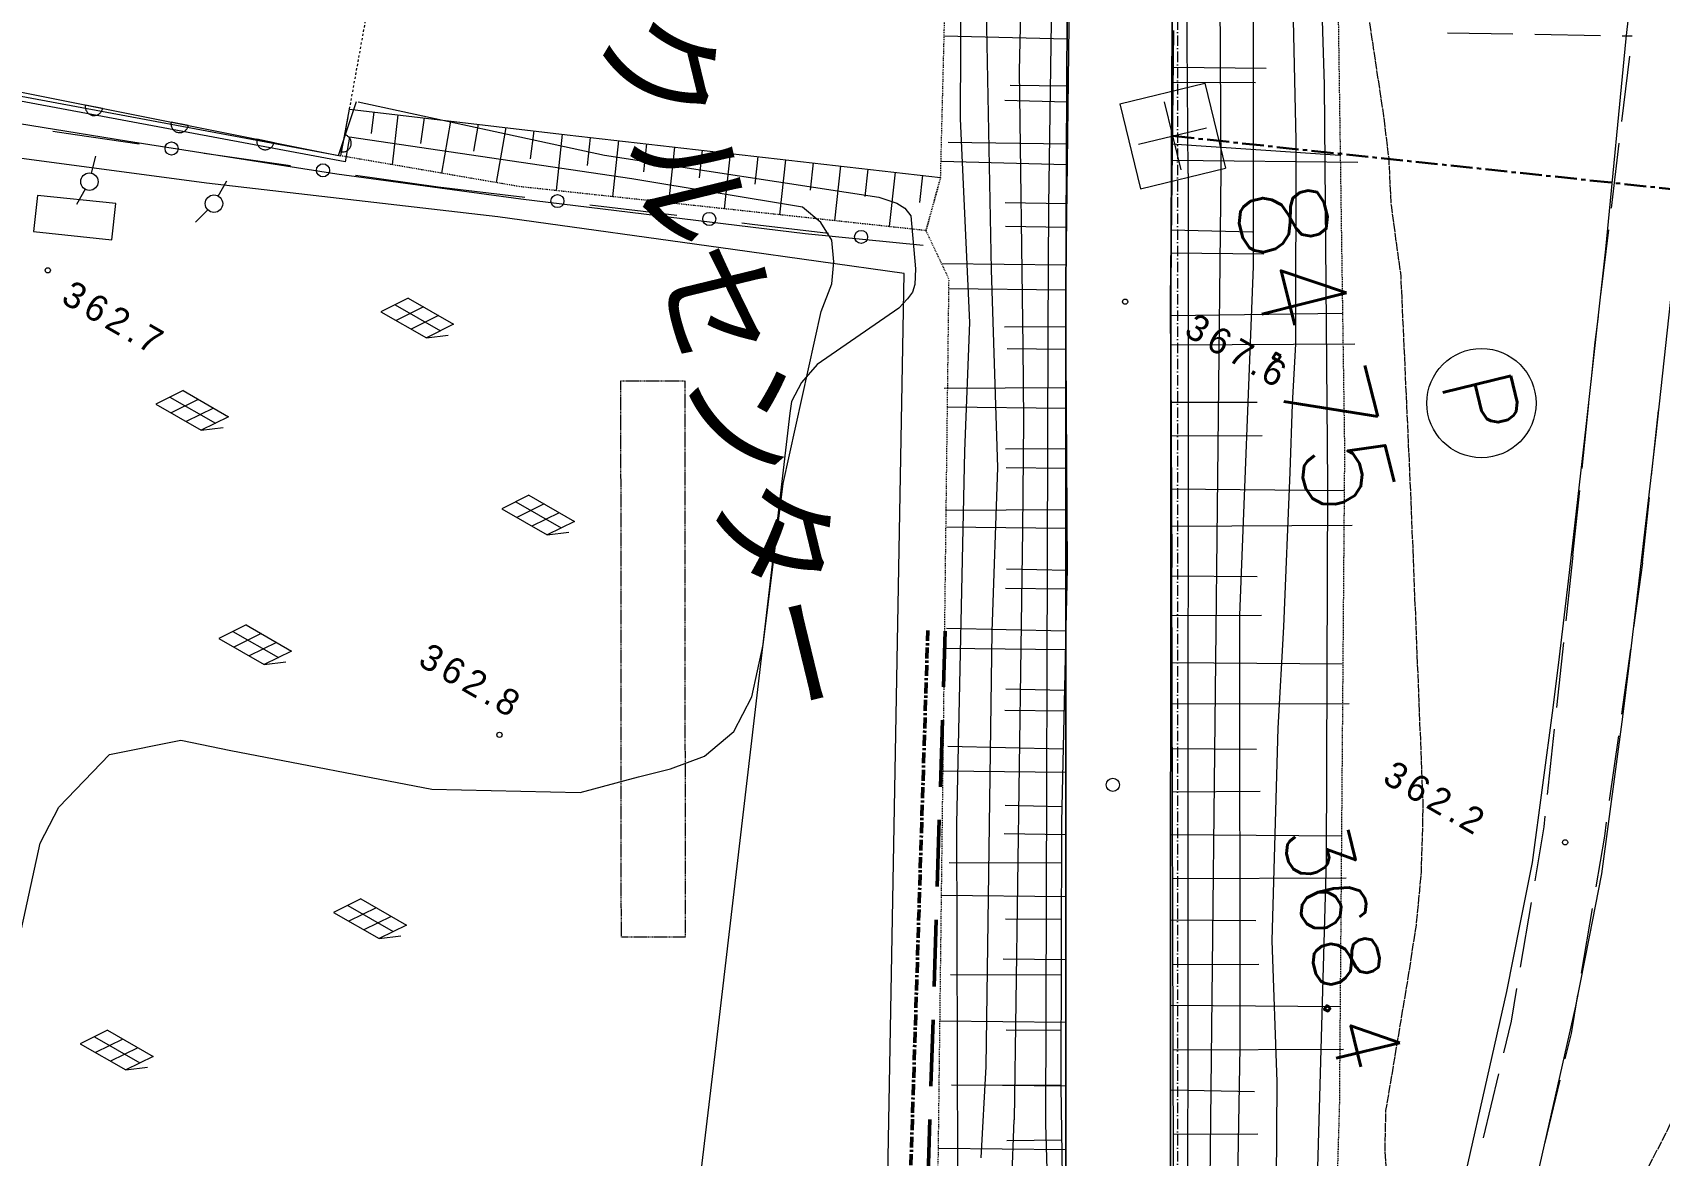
# Model space of a CAD drawing. Header units: millimetres. Extents: x 432273 to 1139245, y 170116 to 705940.
# Drawn here: x 698983 to 792047, y 526994 to 591240 of the extents above; entities that cross this region are included whole.
import ezdxf
from ezdxf.enums import TextEntityAlignment as Align

# ---------------------------------------------------------------- set-up
doc = ezdxf.new("R2010")
doc.units = ezdxf.units.MM
doc.header["$LTSCALE"] = 100
for name, pattern in [('53003', [0.75, 0.5, -0.25]), ('561019', [1, 0.5, -0.5]), ('56201', [2.5, 1.25, -1.25]), ('56301', [0.5, 0.25, -0.25]), ('57103', [5.5, 5, -0.5]), ('CENTER', [2, 1.25, -0.25, 0.25, -0.25]), ('DASHED', [19.05, 12.7, -6.35]), ('SXF_一点短鎖線', [9.25, 6, -1.5, 0.25, -1.5])]:
    doc.linetypes.add(name, pattern=pattern)
for name, color, linetype, lineweight in [('D-BGD', 7, 'Continuous', 13), ('D-BGD-数値図化', 7, 'Continuous', 13), ('D-BMK', 2, 'SXF_一点短鎖線', 13), ('S-SUV-ROW', 8, 'Continuous', 18), ('●予備設計_LP横断', 7, 'Continuous', 13)]:
    doc.layers.add(name, color=color, linetype=linetype, lineweight=lineweight)
doc.layers.add('★D-WORK', color=161, linetype='Continuous', lineweight=30, plot=False)
doc.styles.add('$VERT_BIGFONT', font='txt', dxfattribs={"height": 0.2, "bigfont": 'BIGFONT'})
doc.styles.add('BIGFONT', font='txt', dxfattribs={"height": 0.2, "bigfont": 'BIGFONT'})
doc.styles.add('Style-WORKING', font='WORKING.shx')
doc.linetypes.add('56111', pattern='A,1.25,[30,dgnlstyle-dm500.shx,S=0.004,R=0,X=0,Y=0],1.25', length=2.5)
doc.linetypes.add('56130', pattern='A,1,-0.375,[44,dgnlstyle-dm500.shx,S=0.0012,R=0,X=0,Y=0],-0.375', length=1.75)

# ---------------------------------------------------------------- blocks, each defined once
blk = doc.blocks.new('M4142_11')
at = {"layer": '●予備設計_LP横断', "linetype": 'Continuous', "lineweight": 15}
for p, q in [((-0.133, 0.482), (-0.399, 1.446)), ((0.004, -0.5), (0.012, -1.5))]:
    blk.add_line(p, q, dxfattribs=at)
blk.add_circle((0, 0), 0.5, dxfattribs=at)
blk = doc.blocks.new('M4142_10')
at = {"layer": '●予備設計_LP横断', "linetype": 'Continuous', "lineweight": 15}
for p, q in [((-0.004, 0.5), (-0.012, 1.5)), ((-0.128, -0.483), (-0.385, -1.45))]:
    blk.add_line(p, q, dxfattribs=at)
blk.add_circle((0, 0), 0.5, dxfattribs=at)
blk = doc.blocks.new('M7312')
at = {"layer": '●予備設計_LP横断', "linetype": 'Continuous', "lineweight": 20}
blk.add_circle((0, -0.001), 0.15, dxfattribs=at)
blk = doc.blocks.new('M6217')
at = {"layer": 'D-BGD-数値図化', "linetype": 'Continuous', "lineweight": 9}
for p, q in [((-1.033, 0.7), (-2, -0.75)), ((-1.5, 0), (1.5, 0)), ((-1.033, 0.7), (1.967, 0.7)), ((-0.033, 0.7), (-1, -0.75)), ((0.967, 0.7), (0, -0.75)), ((1.967, 0.7), (1, -0.75)), ((1, -0.75), (2, 0)), ((-2, -0.75), (1, -0.75))]:
    blk.add_line(p, q, dxfattribs=at)
blk = doc.blocks.new('21311212131313131')
at = {"layer": 'D-BGD', "linetype": 'Continuous'}
for p, q in [((2466510.8598, -1203145.1335, 362761.9804), (2462773.4054, -1202837.67, 362755.9804)), ((2471493.9723, -1203555.3771, 362769.9804), (2467756.5179, -1203247.9137, 362763.9804)), ((2471493.9723, -1203555.3771, 362769.9804), (2475215.6579, -1203997.8529, 362883.9804)), ((2476456.5399, -1204144.7601, 362921.9804), (2480179.1027, -1204587.7161, 363035.9804)), ((2441376.7439, -1205352.0183, 362627.9804), (2441374.6595, -1204783.1382, 362619.9804)), ((2446271.702, -1205269.388, 362655.9804), (2442540.1696, -1204899.0443, 362628.9804)), ((2481419.9847, -1204734.6233, 363073.9804), (2485141.6703, -1205177.0991, 363186.9804)), ((2451246.7861, -1205763.0195, 362692.9804), (2447515.2537, -1205392.6758, 362664.9804)), ((2456222.3504, -1206255.7739, 362729.9804), (2452490.818, -1205885.4302, 362701.9804)), ((2491331.7711, -1206031.4858, 363286.9804), (2495040.6072, -1206578.6511, 363318.9804)), ((2441393.2933, -1210351.026, 362701.9804), (2441380.3434, -1206601.1908, 362646.9804)), ((2466183.3833, -1207131.5608, 362761.9804), (2462446.5755, -1206818.7511, 362755.9804)), ((2471166.2461, -1207548.5079, 362769.9804), (2467429.4383, -1207235.6983, 362763.9804)), ((2471166.2461, -1207548.5079, 362769.9804), (2474900.8835, -1207871.5298, 362884.9804)), ((2501190.9172, -1207672.3236, 363312.9804), (2504855.1605, -1208467.5463, 363261.9804)), ((2476145.0178, -1207979.176, 362923.9804), (2479879.6552, -1208302.1979, 363038.9804)), ((2481124.2697, -1208408.9669, 363076.9804), (2484858.9071, -1208731.9887, 363192.9804)), ((2491054.2833, -1209528.8414, 363288.9804), (2494764.56, -1210073.3752, 363321.9804)), ((2441409.3625, -1215350.9108, 362775.9804), (2441397.2898, -1211601.5558, 362720.9804)), ((2500909.5687, -1211189.2265, 363307.9804), (2504574.209, -1211985.8066, 363256.9804)), ((2449019.4972, -1230948.1468), (2448914.4289, -1220311.0726)), ((2459586.3984, -1230804.6631), (2459311.9811, -1220268.6874)), ((2467838.1997, -1230628.0159), (2467710.2238, -1220708.4703)), ((2469961.1558, -1230533.192), (2469691.99, -1220216.6985)), ((2477755.8587, -1230423.0198), (2477628.8767, -1220580.506)), ((2480129.1724, -1230285.3478), (2479897.2071, -1220171.6254)), ((2487596.5006, -1230219.6156), (2487470.5046, -1220453.5354)), ((2490112.7934, -1230061.9629), (2489874.1705, -1220127.0019)), ((2497360.7234, -1230017.7909), (2497235.7059, -1220327.5508)), ((2499908.8813, -1229827.1183), (2499681.144, -1220080.5227)), ((2448097.2671, -1230998.4618), (2448537.6774, -1221334.6841)), ((2457919.9471, -1230833.0244), (2457572.6532, -1221015.0862)), ((2454324.4608, -1230899.5824), (2454275.8963, -1225594.6188)), ((2464800.5081, -1230672.1607), (2464668.0057, -1225458.051)), ((2472797.0292, -1230525.5179), (2472733.2897, -1225585.003)), ((2475067.5093, -1230410.1021), (2474949.2214, -1225294.977)), ((2482676.1796, -1230321.3177), (2482612.9351, -1225419.1692)), ((2485150.1149, -1230172.5027), (2485023.6962, -1225155.5299)), ((2492478.612, -1230118.7032), (2492415.8586, -1225254.6231)), ((2495035.5835, -1229940.987), (2494914.6077, -1225018.1969)), ((2502204.5757, -1229917.6694), (2502194.6666, -1225113.7287)), ((2504737.4887, -1229711.5853), (2504621.9557, -1224882.9778)), ((2443700.9601, -1231000.681), (2443653.2278, -1225673.3722)), ((2444565.8205, -1231056.8735), (2444486.6241, -1226268.8293)), ((2453008.6347, -1230917.2255), (2453024.6596, -1226257.7486)), ((2462879.0734, -1230730.5202), (2462760.2559, -1225796.1492)), ((2433840.6374, -1228562.3123, 365999.9802), (2449604.943, -1228146.0766, 365999.9802)), ((2444584.5247, -1229170.0994), (2449417.1459, -1227889.3643)), ((2450697.881, -1232721.9854), (2449417.1459, -1227889.3643)), ((2445865.2598, -1234002.7205), (2444584.5247, -1229170.0994)), ((2448153.6557, -1232879.6338), (2447128.75, -1229012.451)), ((2449772.332, -1230008.1912, 366999.9802), (2431917.0622, -1230512.1365, 366999.9802)), ((2445707.6115, -1231458.4952), (2449574.7942, -1230433.5896)), ((2445865.2598, -1234002.7205), (2450697.881, -1232721.9854)), ((2505771.4243, -1235844.8227), (2505834.526, -1243129.5846)), ((2459981.0591, -1236791.4891), (2460009.9653, -1240157.8829)), ((2462175.9148, -1236736.8128), (2462367.9725, -1243716.3836)), ((2463367.5798, -1236721.4764), (2463425.7861, -1243496.6567)), ((2465670.086, -1236643.1849), (2465759.7442, -1240123.7826)), ((2466795.3841, -1236650.6103), (2466824.7865, -1240058.8545)), ((2469150.6837, -1236553.5268), (2469330.8322, -1243492.3769)), ((2470223.1885, -1236579.7441), (2470282.5917, -1243437.5408)), ((2472622.5097, -1236459.0667), (2472614.0155, -1239931.5336)), ((2473692.6524, -1236508.0167), (2473722.5345, -1239957.7507)), ((2476086.205, -1236462.759), (2476078.1795, -1243287.1952)), ((2477162.1164, -1236436.2893), (2477222.2416, -1243377.4285)), ((2479491.6364, -1236468.7566), (2479492.1051, -1239820.7259)), ((2480673.7446, -1236363.6901), (2480703.9899, -1239855.3486)), ((2482838.8038, -1236477.0595), (2482835.1307, -1243064.4703)), ((2484185.3729, -1236291.091), (2484246.2288, -1243316.5857)), ((2486141.2809, -1236483.698), (2486137.139, -1239719.1395)), ((2487739.6778, -1236217.6096), (2487770.2906, -1239751.7021)), ((2489378.3868, -1236443.1495), (2489493.0972, -1242855.9598)), ((2491293.9827, -1236144.1282), (2491355.5782, -1243255.0034)), ((2492585.2081, -1236374.6216), (2492649.7662, -1239567.8694)), ((2494891.483, -1236069.7537), (2494922.4679, -1239646.7959)), ((2495773.6539, -1236318.8352), (2495886.8912, -1242651.0365)), ((2498488.9832, -1235995.3793), (2498551.3273, -1243192.6728)), ((2498939.7545, -1236262.2165), (2498997.2054, -1239405.972)), ((2502083.51, -1236204.7656), (2502195.2742, -1242456.3578)), ((2502130.2038, -1235920.101), (2502161.5652, -1239540.6148)), ((2505206.5847, -1236101.7922), (2505323.1317, -1239220.8971)), ((2442239.7012, -1237096.3522), (2442210.3231, -1244127.3196)), ((2444919.2894, -1236980.2186), (2444943.7677, -1240288.3298)), ((2445827.6406, -1237036.9136), (2445812.7961, -1240589.6118)), ((2448227.4005, -1236955.7403), (2448291.2126, -1243773.9015)), ((2449415.58, -1236977.4749), (2449385.58, -1244157.3005)), ((2451643.268, -1236921.8494), (2451669.0281, -1240435.8692)), ((2453005.0317, -1236918.0112), (2453011.9138, -1240387.0435)), ((2455157.2877, -1236896.0893), (2455221.5493, -1243942.5043)), ((2456594.4833, -1236858.5475), (2456652.012, -1243554.8509)), ((2458681.7436, -1236830.4407), (2458775.3715, -1240324.6119)), ((2450190.9416, -1245199.8462), (2451746.153, -1245344.4345)), ((2450045.9364, -1246759.5421), (2453165.3283, -1247049.5525)), ((2449900.0949, -1248328.2329), (2451464.6947, -1248469.1447)), ((2449754.2535, -1249896.9238), (2452893.2605, -1250170.5605)), ((2449607.5685, -1251474.6874), (2451181.6108, -1251611.9014)), ((2449460.8836, -1253052.451), (2452618.0457, -1253327.6704)), ((2449313.3486, -1254639.3575), (2450896.505, -1254777.3481)), ((2449165.8137, -1256226.2639), (2452341.2771, -1256503.0071)), ((2449017.4221, -1257822.3844), (2450609.7632, -1257961.1578)), ((2448869.0305, -1259418.505), (2452062.9316, -1259696.855)), ((2452278.8194, -1264184.9394, 364260.9803), (2452760.7981, -1259210.3163, 364409.9803)), ((2448719.7773, -1261023.8931), (2450321.3641, -1261163.4722)), ((2448570.5241, -1262629.2812), (2451782.97, -1262909.2475)), ((2448420.3502, -1264244.5727), (2450030.9489, -1264384.9326)), ((2448269.0193, -1265859.7541), (2451501.2822, -1266141.4474)), ((2448112.1736, -1267474.6533), (2449710.3909, -1267664.1587)), ((2451435.9152, -1272890.5506, 363999.9803), (2451917.8939, -1267915.9275, 364148.9803)), ((2447955.3279, -1269089.5525), (2451115.934, -1269565.8806)), ((2447801.2431, -1270676.0253), (2449339.9856, -1270907.9258)), ((2447647.1582, -1272262.4981), (2450641.5221, -1272713.7721)), ((2450850.302, -1277631.7344, 363951.9803), (2451435.9152, -1272890.5506, 363999.9803)), ((2447501.1684, -1273765.6246), (2448964.6178, -1273947.8731)), ((2447355.1785, -1275268.7511), (2450214.6122, -1275546.4712)), ((2447220.3744, -1276656.7071), (2448447.6116, -1276783.8586)), ((2449778.6188, -1286315.8469, 363864.9803), (2450390.347, -1281354.1116, 363914.9803))]:
    blk.add_line(p, q, dxfattribs=at)
at = {"layer": 'D-BGD', "linetype": '56201'}
blk.add_line((2447085.5704, -1278044.6631), (2437217.6211, -1276471.9686), dxfattribs=at)
at = {"layer": 'D-BGD', "linetype": 'Continuous', "flags": 128}
for points, elevation in [([(2358657.0594, -1218673.0944), (2359907.9323, -1218793.4456), (2374600.0084, -1219421.6265), (2384411.7092, -1218683.4519), (2395645.0814, -1216770.6674), (2413420.6652, -1215402.2714), (2416612.0525, -1215772.1895), (2422064.9209, -1217435.9885), (2423512.2108, -1218613.6219), (2424221.6992, -1219666.6647), (2425233.2255, -1221790.2447), (2426534.3228, -1222747.6221), (2431644.1744, -1222999.2398), (2444542.4304, -1222345.5866), (2467375.3862, -1221676.615), (2488895.9133, -1221303.8051), (2511894.4015, -1221465.3369)], 362999.9804), ([(2521731.871, -1223556.0237), (2501613.974, -1223830.2565), (2493535.4189, -1224295.0986), (2481395.2874, -1224203.2185), (2475585.8334, -1224002.967), (2466740.9178, -1223812.2868), (2462845.6017, -1223766.1157), (2459380.0937, -1223642.8671), (2447742.4363, -1223865.9613), (2433997.9825, -1224457.6679), (2422158.3231, -1224841.5077), (2417591.4183, -1225212.0304), (2407636.4625, -1225530.9104), (2395760.8824, -1225605.5163), (2379172.907, -1226520.4963), (2373115.9762, -1226993.054), (2368897.1552, -1227077.5946), (2359483.7334, -1227323.5581), (2358657.0594, -1227348.3313)], 363999.9803), ([(2522610.0062, -1225908.6907), (2499690.3873, -1225996.6817), (2474972.4705, -1226533.2456), (2455007.6629, -1226169.641), (2437226.8229, -1226537.626), (2423212.9088, -1227250.8689), (2414813.9193, -1227403.4887), (2399777.8171, -1227853.5578), (2384096.1629, -1228237.5173), (2374051.5977, -1228859.6136), (2364933.4404, -1229228.4547), (2358657.0594, -1229369.2731)], 364999.9803), ([(2449604.943, -1228146.0766), (2512615.0099, -1227518.9752)], 365999.9802), ([(2449772.332, -1230008.1912), (2499459.5651, -1228986.0459), (2507043.8392, -1228851.4161)], 366999.9802), ([(2358657.0594, -1257434.2488), (2358883.0058, -1257488.4433), (2363666.2552, -1254985.92), (2364292.9544, -1248216.2993), (2364580.1369, -1244903.237), (2364757.1441, -1243863.5191), (2365081.6103, -1242841.8236), (2365767.0011, -1242114.615), (2367495.7859, -1241718.0511), (2379966.6338, -1240980.9038), (2401301.6748, -1241346.7601), (2419492.4065, -1241244.2065), (2436666.7125, -1241913.3682), (2455513.3578, -1241154.112), (2466807.6847, -1240560.6597), (2476199.2309, -1240685.7736), (2501095.1879, -1240523.7048), (2506318.34, -1240689.1424)], 364999.9803), ([(2504317.9244, -1237035.7942), (2509488.1626, -1236783.5117), (2510892.8111, -1236931.1477), (2511794.6881, -1237324.5455), (2512643.744, -1237814.4312), (2512983.6261, -1238613.836), (2513516.2049, -1239910.9033), (2513815.4037, -1242631.8019), (2514558.2884, -1244758.8025), (2520555.0488, -1244544.0151), (2521063.399, -1241480.8525), (2522069.0318, -1238944.1496), (2522197.2287, -1238457.9907), (2522982.9136, -1237224.7879), (2524419.5819, -1236368.4784), (2526643.6167, -1236000.2047)], 366999.9802), ([(2367992.8916, -1238440.1059), (2442560.1503, -1238020.1164), (2451766.1215, -1237949.0163), (2458972.2052, -1237851.3192), (2504317.9244, -1237035.7942)], 366999.9802), ([(2526779.7177, -1238125.6404), (2523937.8968, -1239112.2072), (2522575.4287, -1241028.3309), (2522232.1412, -1242459.257), (2522134.6278, -1244332.5393), (2521260.029, -1252783.6718), (2520798.3627, -1255170.1272), (2514800.2383, -1255337.4263), (2512775.3635, -1245227.1915), (2511495.6299, -1240836.3135), (2510714.502, -1239712.1316), (2510156.2416, -1239344.9569), (2509238.7239, -1239107.1624), (2507702.6482, -1238895.5585), (2504117.5074, -1238824.2423)], 365999.9802), ([(2368740.0435, -1240019.9441), (2374036.951, -1239707.0406), (2375608.7455, -1239680.5497), (2379180.0497, -1239666.7686), (2413668.1345, -1239615.3553), (2420559.7728, -1239621.4084), (2425451.9913, -1239660.4024), (2433138.1263, -1239770.7815), (2444120.4183, -1239793.1361), (2459856.0138, -1239258.5801), (2464105.7785, -1239136.2574), (2470356.4361, -1239061.6028), (2504117.5074, -1238824.2423)], 365999.9802), ([(2506927.8337, -1241999.8148), (2487244.8366, -1242468.8065), (2465927.1361, -1242454.4545), (2458552.7642, -1242324.3598), (2446905.6598, -1243089.5008), (2426252.4713, -1243425.2469)], 363999.9803), ([(2496309.1209, -1296201.7744), (2489442.0862, -1294874.2054), (2487370.3038, -1293846.058), (2484281.8814, -1291011.8819), (2483381.1407, -1286947.0428), (2483906.7663, -1284068.9033), (2485886.0753, -1272535.6464), (2485906.8766, -1264034.3674), (2484932.8369, -1260724.0084), (2484439.0484, -1258902.0979), (2483673.2627, -1256981.4478), (2482229.0175, -1255325.525), (2480217.3433, -1254341.6835), (2477245.9299, -1253749.0358), (2467990.0503, -1252793.0004), (2458101.7895, -1250828.4138), (2456511.8462, -1250248.7293), (2455242.761, -1250174.1657), (2454010.0634, -1250312.1883), (2453010.2836, -1250949.3715), (2452157.2485, -1252020.3), (2450730.0789, -1261814.0098), (2448693.1363, -1278006.9738), (2450116.0072, -1278242.1081), (2446840.6448, -1298007.1778)], 362999.9804)]:
    blk.add_lwpolyline(points, dxfattribs=dict(at, elevation=elevation))
at = {"layer": 'D-BGD', "linetype": '57103', "elevation": 362499.9804, "flags": 128}
for points in [[(2466867.5543, -1182897.2336), (2469613.2029, -1184264.6395), (2470738.9297, -1184823.9024), (2472744.3615, -1185819.1471), (2474063.2565, -1186514.9385), (2475854.6546, -1187501.3168), (2478428.4461, -1189253.4578), (2479634.9638, -1190214.9207), (2481222.4392, -1191365.5534), (2486882.9227, -1193583.0635), (2488648.4594, -1194362.6178), (2490109.1813, -1195419.9201), (2503901.1319, -1201459.5973), (2507631.0085, -1203280.3034), (2513221.4013, -1206346.3931), (2514989.9798, -1207224.5159)], [(2358657.0594, -1213731.9476), (2359380.9263, -1213741.8627), (2361927.2073, -1213649.1818), (2371624.83, -1212513.3853), (2385627.1994, -1211677.5384), (2390736.9745, -1210933.8607), (2394356.7675, -1210158.8577), (2409550.3841, -1208159.0628), (2412422.1883, -1208181.8834), (2415825.7831, -1208345.3409), (2418395.756, -1208625.882), (2420958.4189, -1209198.8314), (2423824.0467, -1210601.1372), (2425909.9096, -1211815.9788), (2434202.1349, -1217870.5631), (2435845.632, -1218814.7362), (2437321.5258, -1219500.7114), (2440270.6763, -1219934.1067), (2446233.1585, -1218909.3674), (2448683.424, -1218558.9172), (2451337.5118, -1218371.3487), (2455370.7492, -1217730.3374), (2468210.2343, -1216888.3255), (2485636.422, -1215829.1339), (2489435.9226, -1215852.493), (2492496.0807, -1216081.0289), (2495806.4293, -1216525.1912), (2503141.61, -1217599.4436), (2505299.6232, -1217610.0011), (2512411.3606, -1216945.3581), (2515463.8365, -1217344.1144), (2527348.9191, -1220559.1611)]]:
    blk.add_lwpolyline(points, dxfattribs=at)
at = {"layer": 'D-BGD', "linetype": 'Continuous', "flags": 128}
for points in [[(2439544.956, -1200919.994), (2441857.0114, -1201132.3039), (2453932.1868, -1202055.0538), (2464133.8819, -1202957.7046), (2473021.0717, -1203791.7081), (2477380.3632, -1204225.2611), (2480328.45, -1204518.9893), (2489337.8735, -1205531.6318), (2492964.4428, -1206172.8459), (2496937.3692, -1206874.8444), (2512285.3207, -1210007.628)], [(2511545.476, -1213939.3153), (2496189.5468, -1210804.4445), (2492309.0937, -1210118.8682), (2488765.6626, -1209492.3861), (2479906.413, -1208496.9721), (2476972.6105, -1208204.2234), (2472636.0611, -1207772.8599), (2463770.2561, -1206941.443), (2453603.3529, -1206041.8781), (2441521.9541, -1205118.0013), (2435072.3947, -1204525.1508), (2430336.4815, -1204146.4898), (2426721.9715, -1204022.6147), (2421090.2928, -1203795.4198)], [(2510807.5416, -1229739.8477), (2457201.726, -1230847.8699), (2441034.3739, -1231115.2852)], [(2441034.3739, -1231115.2852), (2457201.726, -1230847.8699), (2510807.5416, -1229739.8477)], [(2365981.9522, -1259137.916), (2365034.3823, -1258144.9249), (2364480.1786, -1257368.4173), (2363989.5659, -1256602.7809), (2363342.9416, -1254991.3323), (2363300.26, -1254719.4384), (2362907.4495, -1252204.942), (2363146.3249, -1245875.1139), (2363145.2679, -1245783.3322), (2363111.2929, -1240122.6832), (2363590.3494, -1238891.4863), (2363874.1763, -1238612.5092), (2364040.029, -1238449.0746), (2364492.4052, -1238174.5846), (2367026.3351, -1238017.0004), (2424346.0317, -1237392.783), (2457313.956, -1236846.6285), (2510931.4244, -1235738.1453)], [(2510931.4244, -1235738.1453), (2457313.956, -1236846.6285), (2424346.0317, -1237392.783), (2367026.3351, -1238017.0004)], [(2447085.5704, -1278044.6631), (2448296.3083, -1265578.7845), (2450287.5168, -1244161.0692)]]:
    blk.add_lwpolyline(points, dxfattribs=at)
at = {"layer": 'D-BGD', "linetype": '561019', "flags": 128}
for points in [[(2441034.3739, -1231115.2852), (2441014.949, -1230194.9008), (2441009.8382, -1229935.5942), (2440973.7998, -1228187.5674), (2440932.6506, -1226180.234), (2440890.6243, -1224172.4204), (2440849.475, -1222165.087), (2440838.0365, -1221607.0466), (2465396.9227, -1220738.3151), (2502568.1938, -1220258.7543), (2502893.2618, -1220254.3025), (2505968.9706, -1220281.5844), (2533646.6748, -1220529.6704), (2555247.3327, -1219423.2209), (2574682.3776, -1218318.0141), (2575877.9982, -1218262.2975), (2607350.0318, -1216798.0533), (2630746.0107, -1217401.774), (2633752.1022, -1217183.4579), (2635812.956, -1216221.9558), (2646480.1569, -1210237.1016), (2669388.8157, -1210323.2366), (2671678.4637, -1210836.7904), (2674039.248, -1211855.5625), (2682867.6468, -1216539.2122), (2684403.4154, -1216795.1095), (2705862.1412, -1215918.7715), (2722323.8586, -1215317.7261), (2764230.8114, -1214009.3989), (2772988.6009, -1213295.0741), (2774605.8721, -1213068.8912), (2777265.5539, -1211517.479), (2787744.4804, -1204699.9318), (2789344.3566, -1203582.9766), (2800889.1227, -1201996.8461), (2810456.4508, -1200682.5578), (2827286.2582, -1199498.6722), (2831012.6992, -1199215.4427)], [(2358657.0594, -1226015.2466), (2368857.591, -1225652.5484), (2397384.9192, -1224032.0918), (2425098.0572, -1222451.5733), (2438399.0876, -1221693.3205), (2465396.9227, -1220738.3151), (2502568.1938, -1220258.7543), (2502893.2618, -1220254.3025), (2505968.9706, -1220281.5844), (2533646.6748, -1220529.6704), (2553676.3439, -1219503.6916)], [(2515499.6151, -1287423.6178), (2515313.0423, -1287410.4039), (2513204.8792, -1287262.9706), (2511180.9905, -1271959.261), (2509661.3522, -1256382.0983), (2508806.4833, -1247624.8923), (2508547.8894, -1243765.6633), (2508018.7667, -1243289.0355), (2506687.3321, -1243122.1975), (2467350.7416, -1243462.9369), (2456102.6642, -1243559.5704), (2454930.7367, -1244144.6948), (2453349.7975, -1244933.4254), (2450287.5168, -1244161.0692), (2427291.9615, -1244064.985), (2399363.1772, -1243661.2079), (2391059.0036, -1243707.2681), (2371336.6538, -1243814.9852), (2369169.3524, -1244137.9344), (2368384.9062, -1244821.1767), (2367821.1542, -1245803.0813), (2367568.1256, -1246348.587), (2367378.5703, -1247557.0015), (2367313.8553, -1248020.9109), (2367175.5581, -1249006.5776), (2366599.6253, -1252634.6831), (2366445.4273, -1254155.4434), (2366505.9334, -1255402.7075), (2366721.1522, -1256569.3616), (2367419.1657, -1258447.2105), (2366687.3407, -1258799.0076), (2365981.9522, -1259137.916)], [(2450287.5168, -1244161.0692), (2453349.7975, -1244933.4254), (2452477.0458, -1254945.1414), (2451322.0092, -1268198.4985), (2449771.1758, -1278488.8292), (2448978.5549, -1278358.1691), (2447085.5704, -1278044.6631)]]:
    blk.add_lwpolyline(points, dxfattribs=at)
at = {"layer": 'D-BGD', "linetype": 'Continuous', "extrusion": (-0.09721, -0.611107, 0.785556), "elevation": 780213.3961}
blk.add_lwpolyline([(2644862.6918, -403490.9424), (2645671.5167, -403450.541), (2648610.9653, -403408.5236)], dxfattribs=at)
at = {"layer": 'D-BGD', "linetype": 'Continuous', "extrusion": (0.027774, 0.350959, 0.935979), "elevation": -15619.99}
blk.add_lwpolyline([(-2548729.1609, 1071914.0672), (-2546444.1481, 1071902.7054), (-2544979.7105, 1071871.4604)], dxfattribs=at)
at = {"layer": 'D-BGD', "linetype": 'Continuous', "extrusion": (-0.054441, -0.311147, 0.948801), "elevation": 584307.5451}
blk.add_lwpolyline([(2666909.1261, -604867.9279), (2669159.1644, -604804.6114), (2670656.4903, -604867.9279)], dxfattribs=at)
at = {"layer": 'D-BGD', "linetype": 'Continuous', "extrusion": (-0.058063, -0.337625, 0.939488), "elevation": 605034.7774}
blk.add_lwpolyline([(2655017.8815, -598958.5189), (2655636.2738, -598903.0576), (2658764.5645, -598821.3252)], dxfattribs=at)
at = {"layer": 'D-BGD', "linetype": 'Continuous', "extrusion": (-0.053596, -0.3068, 0.950264), "elevation": 582793.0623}
blk.add_lwpolyline([(2667034.1814, -611580.7946), (2668927.7933, -611526.2105), (2670782.0334, -611606.4813)], dxfattribs=at)
at = {"layer": 'D-BGD', "linetype": 'Continuous', "extrusion": (0.000255967, -0.023368, 0.999727), "elevation": 397645.6547}
blk.add_lwpolyline([(2506476.232, -1248100.2156), (2492918.8731, -1248100.2156), (2458704.8677, -1248528.1296)], dxfattribs=at)
at = {"layer": 'D-BGD', "linetype": 'Continuous', "extrusion": (-0.023543, 0.711693, 0.702096), "elevation": -675302.3629}
blk.add_lwpolyline([(-2399570.2672, 1182457.8349), (-2415002.6807, 1182977.4378), (-2430296.232, 1183131.9144)], dxfattribs=at)
at = {"layer": 'D-BGD', "linetype": '56130', "flags": 128}
for points in [[(2390794.8121, -1269858.7644), (2390671.0307, -1271007.4228), (2388487.003, -1284480.678), (2386846.0935, -1295170.8728), (2384623.2162, -1307848.7743), (2381092.5036, -1328582.1731), (2378102.3982, -1347393.0058), (2376839.8493, -1353439.4661), (2376097.3836, -1356996.9261), (2374326.9772, -1364999.8414), (2374120.1857, -1366154.3587), (2371432.5954, -1379293.8031), (2369644.5415, -1388034.9226), (2384812.9901, -1390339.8152), (2411627.5406, -1394417.8834), (2418706.3849, -1395381.4487), (2424331.7446, -1395670.1665), (2431024.6217, -1396014.3053), (2434892.6826, -1396191.4808), (2434963.707, -1396195.021), (2436999.0512, -1381414.8296), (2439893.2052, -1362356.523), (2440798.3306, -1355813.4256), (2442598.9652, -1342805.1894), (2444182.3015, -1327796.9326), (2446120.5837, -1312294.4034), (2446963.9528, -1306316.0185), (2447997.389, -1299055.3967), (2449172.3938, -1290757.3173), (2450801.8342, -1278692.7979), (2452015.7852, -1268147.3628), (2453656.7244, -1251844.7754), (2454189.9516, -1245085.5467)], [(2514622.5471, -1246109.5844), (2512893.2219, -1246076.058), (2511007.7941, -1246040.2981), (2509122.8466, -1246003.661), (2508538.3439, -1245992.6328), (2455835.1973, -1246138.9807), (2454668.7366, -1255950.0081), (2453065.6197, -1269434.6053), (2451493.7545, -1286129.5583), (2448677.5255, -1311230.5458), (2446125.954, -1331880.9221), (2443096.5522, -1352227.5349), (2441273.7638, -1368245.885), (2438168.0862, -1395687.3816), (2463869.9986, -1403649.2413), (2479646.1722, -1408057.3047), (2485599.6149, -1409294.0132), (2492122.8579, -1409194.1562), (2499317.4246, -1408276.1669), (2501939.2717, -1407512.3298), (2503905.387, -1406763.4532), (2505752.3793, -1405680.3152), (2507219.1074, -1404737.8582), (2508591.4903, -1403384.6409), (2509935.5906, -1401685.3296), (2510922.4481, -1399736.8685), (2511901.0458, -1397709.7832), (2512596.2901, -1395912.9126), (2516142.0589, -1380999.6716), (2516436.1306, -1379760.6903), (2519187.2668, -1366609.2918), (2522979.4057, -1351173.1209), (2524671.516, -1344479.4288), (2524926.2807, -1344103.5992), (2527762.7037, -1339909.4296), (2532672.783, -1322814.3045), (2534881.5989, -1317255.0851), (2538710.9996, -1310972.1599), (2543848.6315, -1302751.4), (2546419.3592, -1297676.4541), (2548058.678, -1293830.1788), (2549288.4649, -1290946.4903), (2550142.7856, -1288615.3832), (2550802.9156, -1286451.578), (2552060.9305, -1282329.3004), (2553583.4364, -1272715.4655), (2555409.2438, -1262455.9617), (2558253.2637, -1246281.8678), (2550721.8299, -1246307.4797), (2526587.9327, -1246387.3916), (2525836.3787, -1246331.6549), (2524047.6685, -1246198.3567), (2522257.601, -1246065.4555), (2520621.0685, -1245943.6426)]]:
    blk.add_lwpolyline(points, dxfattribs=at)
at = {"layer": 'D-BGD', "linetype": 'Continuous', "elevation": 363999.9803}
blk.add_lwpolyline([(2446665.7917, -1277564.0522), (2449412.8818, -1263403.7848), (2451502.3479, -1247675.0689), (2451818.3755, -1246639.6335), (2452095.2224, -1246175.5691), (2452520.3549, -1245815.4825), (2455543.9954, -1245498.4697), (2456447.4067, -1245514.2147), (2456881.3778, -1245637.7828), (2457278.4066, -1245912.1331), (2457815.5902, -1246388.6136), (2461143.77, -1250992.2769), (2462180.7455, -1251867.7663), (2463278.8641, -1252423.3158), (2463951.5251, -1252506.5459), (2500705.2731, -1256027.9596), (2508717.6584, -1256823.1173)], dxfattribs=at)
at = {"layer": 'D-BGD', "linetype": 'Continuous', "extrusion": (0.558135, -0.078466, 0.826032), "elevation": 1768792.5245}
blk.add_lwpolyline([(-901739.7341, -1945547.4229), (-901133.278, -1945515.4867), (-896745.8725, -1945288.3849)], dxfattribs=at)
at = {"layer": 'D-BGD', "linetype": '56111'}
blk.add_lwpolyline([(2444731.5949, -1297342.8218), (2446390.7873, -1297625.2444), (2446594.007, -1297660.1119), (2449771.1758, -1278488.8292), (2448644.0811, -1278302.75), (2447085.5704, -1278044.6631)], dxfattribs=at)
at = {"layer": 'D-BGD', "linetype": 'Continuous'}
for points, elevation in [([(2448567.4542, -1278257.3815), (2449522.5493, -1278555.6486), (2449533.5487, -1278512.6484), (2449540.9563, -1278469.962), (2449544.772, -1278427.5894), (2449545.0791, -1278383.296), (2449540.4369, -1278339.7133), (2449533.08, -1278296.9246), (2449522.1313, -1278254.4496), (2449506.6302, -1278214.0427), (2449488.8947, -1278173.5526), (2449465.6465, -1278136.8848), (2449441.041, -1278100.6141), (2449412.7604, -1278066.8916), (2449381.2016, -1278037.0747), (2449348.6825, -1278009.0122), (2449312.4882, -1277983.4979), (2449274.7702, -1277962.8497), (2449236.0918, -1277943.9558), (2449194.1353, -1277928.9675), (2449151.1351, -1277917.968), (2449108.4488, -1277910.5604), (2449066.0761, -1277906.7447), (2449021.7827, -1277906.4377), (2448978.2, -1277911.0798), (2448935.4113, -1277918.4367), (2448892.9363, -1277929.3855), (2448852.5294, -1277944.8865), (2448812.9164, -1277963.1022), (2448775.3716, -1277985.8702), (2448739.581, -1278009.5986), (2448706.7357, -1278038.3594), (2448676.0417, -1278069.438), (2448647.4989, -1278102.8343), (2448621.9847, -1278139.0285), (2448601.3364, -1278176.7465), (2448583.3196, -1278215.9051), (2448567.4542, -1278257.3815)], 364867.9803), ([(2449096.5989, -1282326.2822), (2448921.1921, -1283311.0143), (2448964.8389, -1283316.6675), (2449008.6521, -1283317.8517), (2449051.1912, -1283317.1984), (2449095.254, -1283311.6791), (2449137.2488, -1283301.6075), (2449179.3268, -1283289.3014), (2449220.2139, -1283272.9232), (2449258.1558, -1283251.5126), (2449295.7007, -1283228.7446), (2449329.8201, -1283201.8213), (2449362.6655, -1283173.0605), (2449391.6052, -1283141.0215), (2449417.9966, -1283105.3075), (2449442.1535, -1283069.5102), (2449462.4048, -1283030.4349), (2449478.6672, -1282990.3159), (2449491.818, -1282949.6335), (2449501.0631, -1282905.673), (2449507.5935, -1282862.5064), (2449508.7777, -1282818.6932), (2449506.767, -1282776.5511), (2449501.2477, -1282732.4882), (2449492.5335, -1282690.0964), (2449478.87, -1282648.4154), (2449463.369, -1282608.0085), (2449441.9584, -1282570.0666), (2449419.6706, -1282531.6446), (2449392.2671, -1282498.4023), (2449363.5063, -1282465.557), (2449330.5902, -1282436.1371), (2449296.2335, -1282409.3487), (2449259.956, -1282386.0689), (2449220.8807, -1282365.8176), (2449180.7617, -1282349.5552), (2449139.2021, -1282335.9243), (2449096.5989, -1282326.2822)], 364871.9803), ([(2448220.9221, -1287249.5457), (2448045.9954, -1288233.4007), (2448089.6422, -1288239.054), (2448132.9752, -1288241.1153), (2448175.9945, -1288239.5848), (2448220.0574, -1288234.0655), (2448262.0522, -1288223.9939), (2448304.1302, -1288211.6878), (2448344.1401, -1288194.8294), (2448382.4789, -1288174.7761), (2448420.0238, -1288152.0082), (2448454.6235, -1288124.2077), (2448487.4688, -1288095.4469), (2448516.4085, -1288063.408), (2448542.3197, -1288028.5711), (2448566.9568, -1287991.8967), (2448586.331, -1287952.3411), (2448602.9904, -1287913.5795), (2448616.6213, -1287872.0199), (2448625.3862, -1287828.9365), (2448631.0395, -1287785.2898), (2448633.1009, -1287741.9568), (2448631.5704, -1287698.9375), (2448626.051, -1287654.8746), (2448616.8566, -1287613.36), (2448603.6733, -1287570.8018), (2448586.815, -1287530.7919), (2448566.7617, -1287492.453), (2448543.9937, -1287454.9082), (2448517.0704, -1287420.7887), (2448488.3096, -1287387.9434), (2448455.3935, -1287358.5235), (2448420.5566, -1287332.6123), (2448384.7594, -1287308.4554), (2448345.684, -1287288.2041), (2448305.565, -1287271.9416), (2448264.0055, -1287258.3107), (2448220.9221, -1287249.5457)], 364897.9803), ([(2447345.7254, -1292171.9322), (2447170.3186, -1293156.6643), (2447213.9654, -1293162.3175), (2447257.7786, -1293163.5018), (2447300.7978, -1293161.9713), (2447344.3805, -1293157.3291), (2447386.3753, -1293147.2575), (2447428.9335, -1293134.0742), (2447468.4633, -1293118.093), (2447507.2823, -1293097.1626), (2447544.8272, -1293074.3946), (2447578.9466, -1293047.4713), (2447611.7919, -1293018.7105), (2447641.2118, -1292985.7944), (2447667.1231, -1292950.9575), (2447690.4028, -1292914.6801), (2447710.6541, -1292875.6047), (2447726.9165, -1292835.4857), (2447740.0673, -1292794.8033), (2447750.1896, -1292751.323), (2447755.8428, -1292707.6762), (2447757.9042, -1292664.3432), (2447756.3737, -1292621.3239), (2447750.3742, -1292578.1382), (2447740.7828, -1292535.2662), (2447727.9965, -1292494.0654), (2447711.6183, -1292453.1783), (2447691.565, -1292414.8395), (2447668.797, -1292377.2946), (2447640.9966, -1292342.6949), (2447612.6328, -1292311.207), (2447579.7167, -1292281.7871), (2447545.36, -1292254.9987), (2447508.2054, -1292231.2387), (2447470.0071, -1292211.4677), (2447429.8882, -1292195.2052), (2447388.3286, -1292181.5743), (2447345.7254, -1292171.9322)], 364923.9803)]:
    blk.add_lwpolyline(points, close=True, dxfattribs=dict(at, elevation=elevation))
at = {"layer": 'D-BGD', "linetype": 'Continuous', "extrusion": (0.880712, -0.113457, 0.459863), "elevation": 2470819.2114}
blk.add_lwpolyline([(-971518.4479, -869870.3063), (-970211.9939, -869883.82), (-966518.3656, -869842.1528)], dxfattribs=at)
at = {"layer": 'D-BGD', "linetype": 'Continuous'}
for points in [[(2658108.5483, -1220212.278, 368399.9801), (2649810.6115, -1220355.2356, 368349.9801), (2649396.2976, -1220424.8347, 368369.9801), (2649116.0549, -1220499.4271, 368379.9801), (2648653.7219, -1220656.7426, 368419.9801), (2639079.8998, -1225858.4267, 368259.9801), (2638011.3675, -1226310.9072, 368279.9801), (2636864.0818, -1226594.8709, 368299.9801), (2622041.867, -1227201.9312, 368509.9801), (2603420.9703, -1227667.5166, 368489.9801), (2583046.0721, -1228005.1242, 368469.9801), (2559313.1878, -1228624.9163, 368279.9801), (2520094.582, -1229522.7416, 368369.9801), (2506538.0364, -1229671.2376, 368369.9801), (2472330.7692, -1230473.761, 368359.9801), (2457041.9933, -1230871.01, 368249.9801), (2441605.9553, -1231016.6364, 367879.9801)], [(2368028.3246, -1261545.2798, 365189.9803), (2367303.4165, -1261182.6393, 364979.9803), (2365643.655, -1259966.2136, 365059.9803), (2364144.4039, -1258165.0347, 365389.9803), (2363220.8762, -1256166.0109, 365669.9802), (2362678.2402, -1254033.4899, 366039.9802), (2362409.2943, -1237823.1186, 367799.9801), (2364871.6172, -1237677.6357, 367789.9801), (2388164.7719, -1237569.5445, 367979.9801), (2399737.3978, -1237338.2106, 367959.9801), (2407897.2938, -1237176.6862, 367949.9801), (2430739.5751, -1237038.3774, 367889.9801), (2441436.3864, -1237011.6128, 367869.9801), (2457154.1401, -1236872.0031, 368249.9801), (2472483.6367, -1236462.8451, 368359.9801), (2487031.9508, -1236481.0674, 368369.9801), (2502128.2004, -1236206.43, 368379.9801), (2512466.3982, -1235835.1421, 368419.9801), (2514441.6897, -1238432.7414, 368509.9801), (2514903.8219, -1247293.0194, 367739.9801), (2514987.5207, -1249972.3278, 367629.9801), (2516091.1781, -1287148.9413, 363609.9803)], [(2472483.6367, -1236462.8451, 368359.9801), (2487031.9508, -1236481.0674, 368369.9801), (2502128.2004, -1236206.43, 368379.9801), (2512466.3982, -1235835.1421, 368419.9801), (2514441.6897, -1238432.7414, 368509.9801)], [(2399737.3978, -1237338.2106, 367959.9801), (2407897.2938, -1237176.6862, 367949.9801), (2430739.5751, -1237038.3774, 367889.9801), (2441436.3864, -1237011.6128, 367869.9801), (2457154.1401, -1236872.0031, 368249.9801), (2472483.6367, -1236462.8451, 368359.9801)], [(2443930.3239, -1297180.0654, 364829.9803), (2446380.6133, -1297598.0141, 364949.9803), (2449754.3634, -1278627.8304, 364849.9803), (2446648.8893, -1277657.4027, 364929.9803)]]:
    blk.add_polyline3d(points, dxfattribs=at)
for centre, radius in [((2462554.6704, -1212964.591), 3124.9998), ((2484830.4525, -1233588.6284, 368369.9801), 375), ((2453787.5555, -1248640.0418, 364723.2454), 375), ((2452941.685, -1257345.2578, 364465.9517), 375), ((2452098.4539, -1266050.6218, 364205.0077), 375), ((2450620.706, -1279493.1295, 363933.36), 375), ((2449548.5538, -1288176.7522, 363845.7419), 375)]:
    blk.add_circle(centre, radius, dxfattribs=at)
at = {"layer": 'D-BGD', "linetype": '53003'}
blk.add_3dface([(2494135.3367, -1261515.157), (2462314.5278, -1262202.4889), (2462235.5802, -1258554.4688), (2494056.3891, -1257867.1369)], dxfattribs=at)
at = {"layer": 'D-BGD', "linetype": 'Continuous'}
blk.add_3dface([(2454464.8532, -1295971.1649), (2454843.298, -1291481.3817), (2452770.1315, -1291307.5053), (2452392.1669, -1295796.4114)], dxfattribs=at)
at = {"layer": 'D-BMK', "linetype": 'SXF_一点短鎖線', "flags": 128}
blk.add_lwpolyline([(2358657.0594, -1232509.0485), (2831012.6992, -1222672.879)], dxfattribs=at)
at = {"layer": 'S-SUV-ROW', "color": 6, "linetype": 'DASHED', "lineweight": 50, "ltscale": 3, "flags": 128}
blk.add_lwpolyline([(2451905.2527, -1405386.8785), (2490643.0274, -1414803.3991), (2498013.5227, -1413716.9988), (2500322.4426, -1413426.138), (2509060.3727, -1409450.206), (2514109.3949, -1403895.1439), (2517011.3515, -1397221.0643), (2521292.9774, -1378451.3653), (2521496.9547, -1377416.7743), (2525337.7457, -1357542.2414), (2528788.9005, -1346225.9034), (2529407.8316, -1344046.7551), (2529854.5003, -1342528.4194), (2530475.3447, -1339993.9649), (2532484.4437, -1332934.3126), (2535972.3916, -1321773.1762), (2541547.2926, -1310691.2552), (2548816.9345, -1300016.2091), (2552785.015, -1291003.6485), (2555042.0112, -1283135.9968), (2555856.8657, -1276201.5099), (2556106.0961, -1268116.5668), (2556692.4341, -1264075.7153), (2557705.7206, -1259492.2453), (2558002.9462, -1256436.8929), (2559272.5666, -1244195.6776), (2533191.1904, -1243967.8114), (2476233.1291, -1243353.2689)], dxfattribs=at)
at = {"layer": 'S-SUV-ROW', "color": 6, "linetype": 'CENTER', "lineweight": 50, "ltscale": 5, "flags": 128}
blk.add_lwpolyline([(2452141.4579, -1404415.1754), (2490689.9336, -1413785.6804), (2497878.1038, -1412726.1546), (2500046.6409, -1412452.9782), (2508458.8302, -1408625.2647), (2513258.2317, -1403344.8416), (2516057.1252, -1396907.7923), (2520314.7286, -1378243.4025), (2520515.4775, -1377225.1861), (2524365.8929, -1357300.8511), (2527829.5816, -1345943.4147), (2528447.1602, -1343769.0281), (2528888.6764, -1342268.2068), (2529508.4673, -1339738.0534), (2531526.1428, -1332648.2644), (2535042.3083, -1321396.8341), (2540683.6122, -1310182.9157), (2547938.7116, -1299529.2246), (2551842.4786, -1290662.7369), (2554058.3417, -1282938.4708), (2554858.6687, -1276127.6146), (2555108.318, -1268029.0812), (2555708.0762, -1263895.7421), (2556716.2646, -1259335.3328), (2557007.9531, -1256336.8985), (2558164.4857, -1245186.0347), (2533181.4278, -1244967.7642), (2476222.3403, -1244353.2107)], dxfattribs=at)
at = {"layer": '★D-WORK', "linetype": 'CENTER', "ltscale": 10, "flags": 128}
blk.add_lwpolyline([(2447641.2028, -1230946.0424), (2468414.435, -987785.2211)], dxfattribs=at)
at = {"layer": 'D-BGD', "linetype": 'Continuous', "lineweight": 20, "xscale": 1000, "yscale": 1000, "zscale": 1000, "rotation": 61.30205960440028}
for p in [(2487579.2375, -1207654.9727, 362153.9804), (2457177.7001, -1233463.6457, 367564.9801), (2482699.2193, -1268727.5732, 362764.9804), (2456665.0545, -1295113.3077, 362743.9804)]:
    blk.add_blockref('M7312', p, dxfattribs=at)
at = {"layer": 'D-BGD', "linetype": 'Continuous', "lineweight": 9, "xscale": 1000, "yscale": 1000, "zscale": 1000, "rotation": 61.30205960440028}
for p in [(2470070.5005, -1266755.2878), (2458939.2562, -1273898.0901, -731999.9604), (2493362.7145, -1275886.7467), (2477824.603, -1282780.221), (2464497.9367, -1286658.203, -731999.9604), (2501177.3529, -1290216.2756)]:
    blk.add_blockref('M6217', p, dxfattribs=at)
at = {"layer": 'D-BGD', "linetype": 'Continuous', "lineweight": 15, "xscale": 1000, "yscale": 1000, "zscale": 1000, "rotation": 61.30205960440028}
for name, p in [('M4142_10', (2452655.8037, -1285689.5111)), ('M4142_11', (2451548.7174, -1292836.8516))]:
    blk.add_blockref(name, p, dxfattribs=at)
at = {"layer": 'D-BGD', "linetype": 'Continuous', "style": 'BIGFONT'}
blk.add_text('P', height=3999.9998, rotation=14.862356431, dxfattribs=at).set_placement((2462554.6069, -1212963.9458), align=Align.MIDDLE)
at = {"layer": 'D-BGD', "linetype": 'Continuous'}
for s, height, rotation, style, p in [('368.4', 3749.9998, 14.862356431, 'BIGFONT', (2487311.4062, -1223906.6635)), ('84.75', 4999.99973, 15.3020596, 'BIGFONT', (2450911.4535, -1227492.1231)), ('チップリサイクルセンター', 6249.999662, 14.862356431, '$VERT_BIGFONT', (2402095.2276, -1274936.3546))]:
    blk.add_text(s, height=height, rotation=rotation, dxfattribs=dict(at, style=style)).set_placement(p)
at = {"layer": 'D-BGD', "linetype": 'Continuous', "char_height": 1499.999919, "attachment_point": 7, "rotation": 61.302059604, "line_spacing_factor": 0.722892, "style": 'Style-WORKING'}
for s, insert in [('\\T1.284;362.2', (2484367.3601, -1218248.6488)), ('\\T1.287;367.6', (2459014.9881, -1230130.4597, 367564.9801)), ('\\T1.284;362.8', (2478791.4886, -1273548.99)), ('\\T1.284;362.7', (2458478.3166, -1294395.8975, 362743.9804))]:
    blk.add_mtext(s, dxfattribs=dict(at, insert=insert))

msp = doc.modelspace()

# ---------------------------------------------------------------- block references
at = {"layer": 'D-BGD', "linetype": '56301', "rotation": 268.807065034117}
msp.add_blockref('21311212131313131', (2045832.1, 3006806.9, 354000), dxfattribs=at)

doc.saveas('drawing.dxf')
